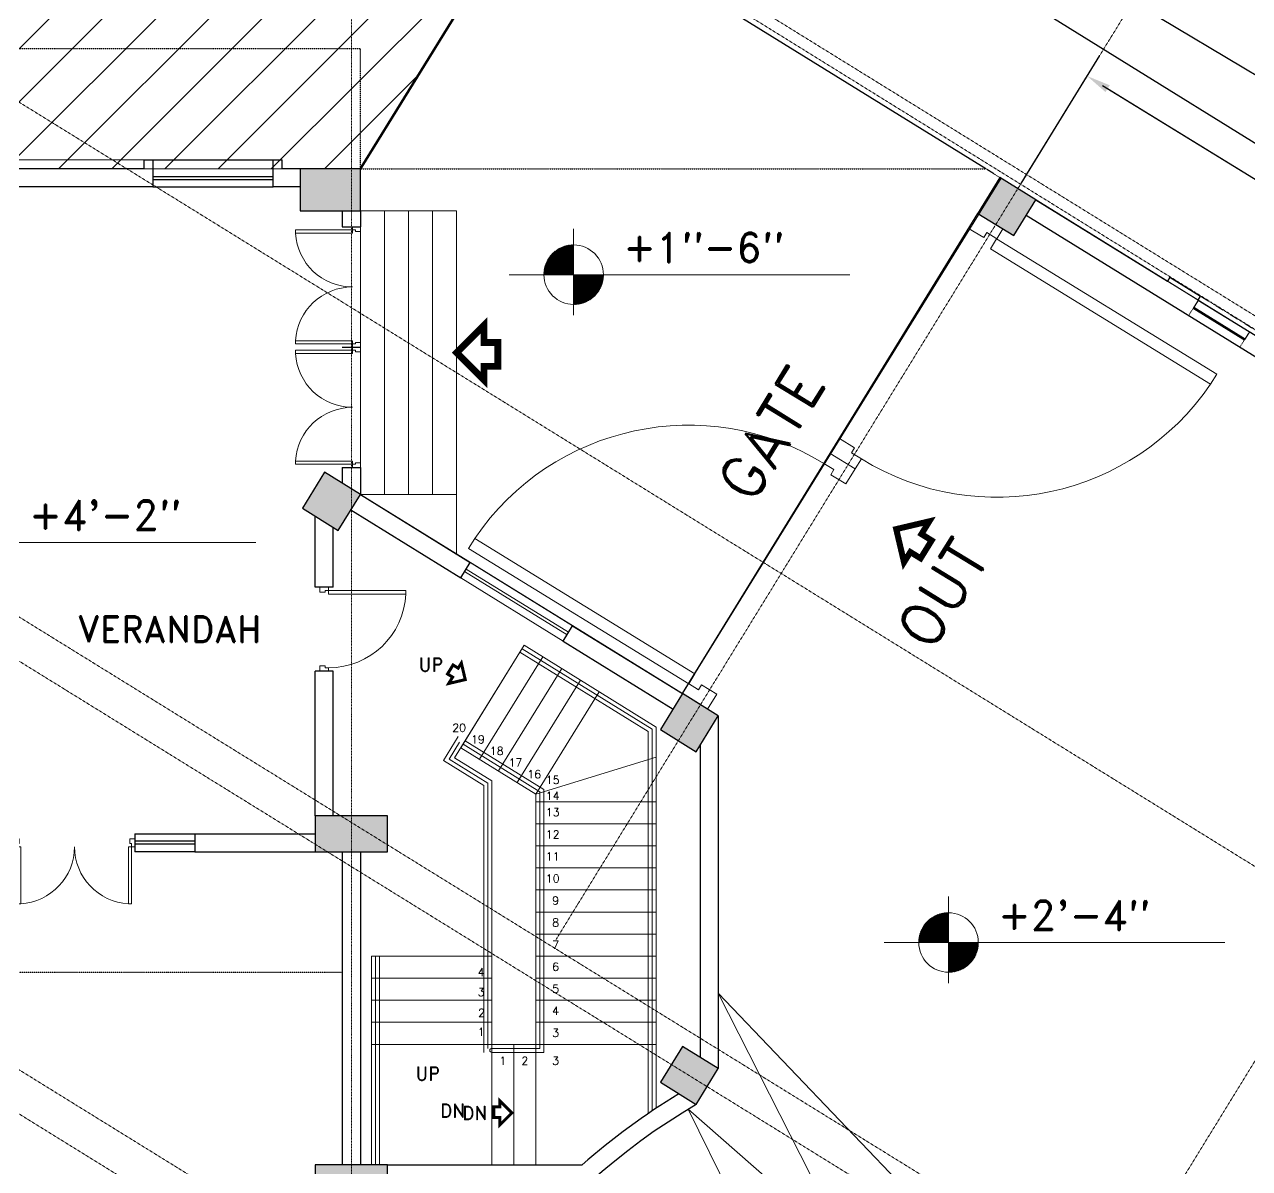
# Model space of a CAD drawing. Header units: inches. Extents: x -110725 to 51121, y 8404 to 44825.
# Drawn here: x -31697 to -31087, y 21815 to 22386 of the extents above; entities that cross this region are included whole.
import ezdxf
from ezdxf.enums import TextEntityAlignment as Align

# ---------------------------------------------------------------- set-up
doc = ezdxf.new("R2010")
doc.units = ezdxf.units.IN
doc.header["$LTSCALE"] = 0.1
doc.header["$MEASUREMENT"] = 0
for name, pattern in [('CENTER', [2, 1.25, -0.25, 0.25, -0.25]), ('DASHED', [0.75, 0.5, -0.25]), ('DASHED2', [0.375, 0.25, -0.125])]:
    doc.linetypes.add(name, pattern=pattern)
doc.layers.get('0').update_dxf_attribs({"color": 1, "lineweight": 0})
doc.layers.get('Defpoints').update_dxf_attribs({"lineweight": 0})
for name, color, linetype in [('building', 6, 'Continuous'), ('Column Hatch', 7, 'Continuous'), ('COLUMNS', 200, 'Continuous'), ('GF', 1, 'Continuous'), ('GFW', 5, 'Continuous'), ('HATCH SECTION', 252, 'Continuous'), ('PAIL', 10, 'Continuous'), ('road', 8, 'Continuous')]:
    doc.layers.add(name, color=color, linetype=linetype)
for name, color, linetype, lineweight in [('CAR', 4, 'Continuous', 0), ('dim', 252, 'Continuous', 0), ('DOOR', 32, 'Continuous', 0), ('GRID', 8, 'CENTER', 0), ('ramp', 3, 'Continuous', 20), ('stair', 5, 'Continuous', 0), ('terj block plan', 30, 'Continuous', 0), ('TEXT', 3, 'Continuous', 0), ('WALL', 7, 'Continuous', 0), ('WINDOW', 5, 'Continuous', 18)]:
    doc.layers.add(name, color=color, linetype=linetype, lineweight=lineweight)
doc.styles.add('EHSAN', font='arial.ttf', dxfattribs={"height": 54})
doc.styles.add('ROMAND', font='romand.shx')
doc.styles.get("Standard").update_dxf_attribs({"font": 'arial.ttf'})
doc.dimstyles.new('DIM', dxfattribs={"dimtxt": 15, "dimasz": 9, "dimexe": 0.25, "dimexo": 3, "dimgap": 0.125, "dimtad": 1, "dimdec": 3, "dimzin": 3, "dimdsep": 46, "dimlunit": 4, "dimtxsty": 'ROMAND', "dimcen": 0.125, "dimaunit": 1, "dimadec": 0, "dimazin": 0, "dimtfac": 0.75, "dimtdec": 3, "dimtix": 1, "dimtofl": 0, "dimtmove": 2, "dimatfit": 3, "dimfxl": 1, "dimtolj": 1, "dimtzin": 3, "dimarcsym": 1})
doc.dimstyles.new('DIM1', dxfattribs={"dimtxt": 54, "dimasz": 6, "dimexe": 6, "dimexo": 3, "dimgap": 1, "dimtad": 0, "dimzin": 0, "dimdsep": 46, "dimlunit": 4, "dimtxsty": 'EHSAN', "dimblk": 'ARCHTICK', "dimcen": 3, "dimdle": 6, "dimclrd": 4, "dimclre": 4, "dimclrt": 6, "dimadec": 0, "dimazin": 0, "dimtfac": 1, "dimtofl": 0, "dimtmove": 1, "dimatfit": 3, "dimldrblk": 'ARCHTICK', "dimfxl": 4, "dimtolj": 1, "dimtzin": 3, "dimlwd": -1, "dimlwe": -1, "dimarcsym": 0})
pattern_1 = [(45, (-24673.10116, -6968.29292), (-0.1104854346, 0.1104854346), [])]

# ---------------------------------------------------------------- blocks, each defined once
blk = doc.blocks.new('_ArchTick')
at = {"color": 0, "linetype": 'ByBlock', "const_width": 0.15}
blk.add_lwpolyline([(-0.5, -0.5), (0.5, 0.5)], dxfattribs=at)
blk = doc.blocks.new('*D34')
at = {"layer": 'Defpoints', "color": 0, "transparency": 16777216}
for p in [(-31746.87, 23059.65), (-31889.66, 22829.58), (-28289.23, 20595.18, 1175.74)]:
    blk.add_point(p, dxfattribs=at)
at = {"layer": 'dim', "color": 4, "transparency": 16777216}
for p, q in [((-31767.27, 23072.31), (-30060.86, 22013.32)), ((-31888.08, 22832.13), (-31743.71, 23064.75)), ((-28126.06, 20812.6), (-29832.47, 21871.59)), ((-28287.65, 20597.73), (-28143.29, 20830.35))]:
    blk.add_line(p, q, dxfattribs=at)
at = {"layer": 'dim', "color": 4, "transparency": 16777216, "xscale": 24, "yscale": 24, "zscale": 24}
for p, rotation in [((-31746.87, 23059.65), 148.1765203500402), ((-28146.45, 20825.25), 328.1765203500402)]:
    blk.add_blockref('_ArchTick', p, dxfattribs=dict(at, rotation=rotation))
at = {"layer": 'dim', "color": 6, "transparency": 16777216, "insert": (-29946.66, 21942.45), "char_height": 54, "attachment_point": 5, "rotation": 328.17652, "style": 'EHSAN'}
blk.add_mtext('\\A1;353\'-1{\\H1.000000x;\\S1/2;}"', dxfattribs=at)
blk = doc.blocks.new('*D82')
at = {"layer": 'Defpoints', "color": 0, "transparency": 16777216}
for p in [(-31202.1, 22303.92), (-30887.77, 22187.95), (-30922.28, 22131.84)]:
    blk.add_point(p, dxfattribs=at)
at = {"layer": 'dim', "color": 2, "lineweight": -2, "transparency": 16777216}
for p, q in [((-31198.95, 22309.03), (-31161.3, 22370.26)), ((-30919.13, 22136.95), (-30881.48, 22198.18))]:
    blk.add_line(p, q, dxfattribs=at)
at = {"layer": 'dim', "color": 4, "lineweight": -2, "transparency": 16777216}
blk.add_line((-31157.37, 22353.75), (-30897.99, 22194.24), dxfattribs=at)
at = {"layer": 'dim', "color": 4, "transparency": 16777216}
for points in [[(-31156.32, 22355.45), (-31158.41, 22352.05), (-31167.59, 22360.04)], [(-30896.94, 22195.94), (-30899.04, 22192.54), (-30887.77, 22187.95)]]:
    blk.add_solid(points, dxfattribs=at)
at = {"layer": 'dim', "color": 3, "transparency": 16777216, "insert": (-31022.11, 22283.05), "char_height": 12, "attachment_point": 5, "rotation": 328.40966}
blk.add_mtext('\\A1;27\'-4{\\H0.750000x;\\S1/2;}"', dxfattribs=at)
blk = doc.blocks.new('D5')
for p, q in [((-55.5, 28.85), (-55.5, 1.85)), ((-54, 28.85), (-55.5, 28.85)), ((-54, 1.85), (-54, 28.85)), ((-3, 1.85), (-3, 28.85)), ((-3, 28.85), (-1.5, 28.85)), ((-1.5, 28.85), (-1.5, 1.85)), ((-57, 1.88), (-55.5, 1.88)), ((-57, -1.88), (-57, 1.88)), ((-55.5, 1.88), (-55.5, 0.38)), ((-55.5, 1.85), (-54, 1.85)), ((-55.5, 0.38), (-54.75, 0.38)), ((-54.75, 0.38), (-54.75, -1.88)), ((-1.5, 1.85), (-3, 1.85)), ((-1.5, 0.38), (-2.25, 0.38)), ((-2.25, 0.38), (-2.25, -1.88)), ((-1.5, 1.88), (-1.5, 0.38)), ((0, 1.88), (-1.5, 1.88)), ((0, -1.88), (0, 1.88)), ((-54.75, -1.88), (-57, -1.88)), ((-2.25, -1.88), (0, -1.88))]:
    blk.add_line(p, q)
for centre, start, end in [((-55.5, 1.88), 0, 86.81526), ((-1.5, 1.88), 93.18474, 180)]:
    blk.add_arc(centre, 27, start, end)
blk = doc.blocks.new('D2')
for p, q in [((-3, 34.85), (-1.5, 34.85)), ((-3, 1.85), (-3, 34.85)), ((-1.5, 34.85), (-1.5, 1.85)), ((-34.5, 1.88), (-36, 1.88)), ((-36, 1.88), (-36, -1.88)), ((-34.5, 0.38), (-34.5, 1.88)), ((-1.5, 1.85), (-3, 1.85)), ((0, 1.88), (-1.5, 1.88)), ((-1.5, 1.88), (-1.5, 0.38)), ((0, -1.88), (0, 1.88)), ((-33.75, 0.38), (-34.5, 0.38)), ((-33.75, -1.88), (-33.75, 0.38)), ((-2.25, 0.38), (-2.25, -1.88)), ((-1.5, 0.38), (-2.25, 0.38)), ((-36, -1.88), (-33.75, -1.88)), ((-2.25, -1.88), (0, -1.88))]:
    blk.add_line(p, q)
blk.add_arc((-1.5, 1.88), 33, 92.6053, 180)
blk = doc.blocks.new('Ar')
at = {"const_width": 1.5}
blk.add_lwpolyline([(-4.5, 0), (-4.5, 3), (-1.5, 3), (-1.5, 6), (4.5, 0), (-1.5, -6), (-1.5, -2.25), (-4.5, -2.25)], close=True, dxfattribs=at)
blk = doc.blocks.new('*D3046')
at = {"layer": 'Defpoints', "color": 0, "transparency": 16777216}
for p in [(-31202.1, 22303.92), (-30887.77, 22187.95), (-30922.28, 22131.84)]:
    blk.add_point(p, dxfattribs=at)
at = {"layer": 'dim', "color": 0, "lineweight": -2, "transparency": 16777216}
for p, q in [((-31200.53, 22306.48), (-31167.46, 22360.25)), ((-31159.92, 22355.32), (-30895.43, 22192.67)), ((-30920.7, 22134.4), (-30887.64, 22188.17))]:
    blk.add_line(p, q, dxfattribs=at)
at = {"layer": 'dim', "color": 0, "transparency": 16777216}
for points in [[(-31159.14, 22356.6), (-31160.71, 22354.04), (-31167.59, 22360.04)], [(-30894.65, 22193.95), (-30896.22, 22191.39), (-30887.77, 22187.95)]]:
    blk.add_solid(points, dxfattribs=at)
at = {"layer": 'dim', "color": 0, "transparency": 16777216, "insert": (-31020.74, 22285.28), "char_height": 15, "attachment_point": 5, "rotation": 328.40966, "style": 'ROMAND'}
blk.add_mtext('\\A1;27\'-4{\\H0.75x;\\S1/2;}"', dxfattribs=at)

msp = doc.modelspace()

# ---------------------------------------------------------------- hatches: boundary and pattern name
at = {"layer": 'Column Hatch'}
for points in [[(-31529.87464, 22313.7792), (-31559.87464, 22313.7792), (-31559.87464, 22292.7792), (-31529.87464, 22292.7792)], [(-31529.87464, 22313.7792), (-31559.87464, 22313.7792), (-31559.87464, 22292.7792), (-31529.87464, 22292.7792)], [(-31193.16653, 22298.39962), (-31211.02687, 22309.44548), (-31222.02759, 22291.55731), (-31204.16725, 22280.51144)], [(-31193.16653, 22298.39962), (-31211.02687, 22309.44548), (-31222.02759, 22291.55731), (-31204.16725, 22280.51144)], [(-31547.73498, 22162.47983), (-31558.7357, 22144.59165), (-31540.87537, 22133.54578), (-31529.87464, 22151.43396)], [(-31547.73498, 22162.47983), (-31558.7357, 22144.59165), (-31540.87537, 22133.54578), (-31529.87464, 22151.43396)], [(-31351.44906, 22041.08522), (-31369.30939, 22052.13109), (-31380.31012, 22034.24291), (-31362.44978, 22023.19704)], [(-31351.44906, 22041.08522), (-31369.30939, 22052.13109), (-31380.31012, 22034.24291), (-31362.44978, 22023.19704)], [(-31516.37464, 21991.2792), (-31552.37464, 21991.2792), (-31552.37464, 21973.2792), (-31516.37464, 21973.2792)], [(-31516.37464, 21991.2792), (-31552.37464, 21991.2792), (-31552.37464, 21973.2792), (-31516.37464, 21973.2792)], [(-31351.44906, 21865.23008), (-31369.30939, 21876.27595), (-31380.31012, 21858.38777), (-31362.44978, 21847.3419)], [(-31351.44906, 21865.23008), (-31369.30939, 21876.27595), (-31380.31012, 21858.38777), (-31362.44978, 21847.3419)], [(-31516.37464, 21817.2792), (-31552.37464, 21817.2792), (-31552.37464, 21799.2792), (-31516.37464, 21799.2792)], [(-31516.37464, 21817.2792), (-31552.37464, 21817.2792), (-31552.37464, 21799.2792), (-31516.37464, 21799.2792)]]:
    msp.add_hatch(color=256, dxfattribs=at).paths.add_polyline_path(points)
at = {"layer": 'HATCH SECTION'}
h = msp.add_hatch(dxfattribs=at)
h.set_pattern_fill('ANSI31', color=256, scale=150, style=0)
h.set_pattern_definition([(45, (-38924.836, -2192.962), (-13.258252, 13.258252), [])])
h.paths.add_polyline_path([(-31443.59847, 22453.28127), (-31972.16639, 22780.13719), (-32258.87908, 22313.77199), (-31529.87464, 22313.7792)])
at = {"layer": 'TEXT'}
h = msp.add_hatch(dxfattribs=at)
h.set_pattern_fill('ANSI31', color=256, scale=1.25, style=0)
h.set_pattern_definition(pattern_1)
h.paths.add_polyline_path([(-31408.71191, 22261.00479), (-31423.54568, 22261.00479), (-31423.54568, 22246.17102, 0.414213562)])
h.paths.add_polyline_path([(-31423.54568, 22275.83857, 0.414213562), (-31438.37946, 22261.00479), (-31423.54568, 22261.00479)])
h = msp.add_hatch(dxfattribs=at)
h.set_pattern_fill('ANSI31', color=256, scale=1.25, style=0)
h.set_pattern_definition(pattern_1)
h.paths.add_polyline_path([(-31408.71191, 22261.00479), (-31423.54568, 22261.00479), (-31423.54568, 22246.17102, 0.414213562)])
h.paths.add_polyline_path([(-31423.54568, 22275.83857, 0.414213562), (-31438.37946, 22261.00479), (-31423.54568, 22261.00479)])
h = msp.add_hatch(dxfattribs=at)
h.set_pattern_fill('ANSI31', color=256, scale=1.25, style=0)
h.set_pattern_definition([(45, (-24486.22042, -7301.22371), (-0.1104854346, 0.1104854346), [])])
h.paths.add_polyline_path([(-31221.83116, 21928.074), (-31236.66494, 21928.074), (-31236.66494, 21913.24022, 0.414213562)])
h.paths.add_polyline_path([(-31236.66494, 21942.90777, 0.414213562), (-31251.49872, 21928.074), (-31236.66494, 21928.074)])
h = msp.add_hatch(dxfattribs=at)
h.set_pattern_fill('ANSI31', color=256, scale=1.25, style=0)
h.set_pattern_definition([(45, (-24486.22042, -7301.22371), (-0.1104854346, 0.1104854346), [])])
h.paths.add_polyline_path([(-31221.83116, 21928.074), (-31236.66494, 21928.074), (-31236.66494, 21913.24022, 0.414213562)])
h.paths.add_polyline_path([(-31236.66494, 21942.90777, 0.414213562), (-31251.49872, 21928.074), (-31236.66494, 21928.074)])

# ---------------------------------------------------------------- linework, layer by layer
at = {"layer": 'building', "linetype": 'Continuous', "elevation": 1.07221}
msp.add_lwpolyline([(-34435.52017, 24283.46768), (-31891.15632, 22826.982), (-28289.2318, 20595.17907), (-28349.83395, 20283.36427), (-34572.37367, 20285.00184)], dxfattribs=at)
at = {"layer": 'CAR', "linetype": 'Continuous'}
msp.add_circle((-33960.35096, 21924.4645, 27.16259), 11425.94255, dxfattribs=at)
at = {"layer": 'COLUMNS', "elevation": 1.07221}
for points in [[(-31559.87464, 22292.7792), (-31529.87464, 22292.7792), (-31529.87464, 22313.7792), (-31559.87464, 22313.7792)], [(-31559.87464, 22292.7792), (-31529.87464, 22292.7792), (-31529.87464, 22313.7792), (-31559.87464, 22313.7792)], [(-31222.02759, 22291.55731), (-31204.16725, 22280.51144), (-31193.16653, 22298.39962), (-31211.02687, 22309.44548)], [(-31222.02759, 22291.55731), (-31204.16725, 22280.51144), (-31193.16653, 22298.39962), (-31211.02687, 22309.44548)], [(-31558.7357, 22144.59165), (-31540.87537, 22133.54578), (-31529.87464, 22151.43396), (-31547.73498, 22162.47983)], [(-31558.7357, 22144.59165), (-31540.87537, 22133.54578), (-31529.87464, 22151.43396), (-31547.73498, 22162.47983)], [(-31380.31012, 22034.24291), (-31362.44978, 22023.19704), (-31351.44906, 22041.08522), (-31369.30939, 22052.13109)], [(-31380.31012, 22034.24291), (-31362.44978, 22023.19704), (-31351.44906, 22041.08522), (-31369.30939, 22052.13109)], [(-31552.37464, 21973.2792), (-31516.37464, 21973.2792), (-31516.37464, 21991.2792), (-31552.37464, 21991.2792)], [(-31552.37464, 21973.2792), (-31516.37464, 21973.2792), (-31516.37464, 21991.2792), (-31552.37464, 21991.2792)], [(-31380.31012, 21858.38777), (-31362.44978, 21847.3419), (-31351.44906, 21865.23008), (-31369.30939, 21876.27595)], [(-31380.31012, 21858.38777), (-31362.44978, 21847.3419), (-31351.44906, 21865.23008), (-31369.30939, 21876.27595)], [(-31552.37464, 21799.2792), (-31516.37464, 21799.2792), (-31516.37464, 21817.2792), (-31552.37464, 21817.2792)], [(-31552.37464, 21799.2792), (-31516.37464, 21799.2792), (-31516.37464, 21817.2792), (-31552.37464, 21817.2792)]]:
    msp.add_lwpolyline(points, close=True, dxfattribs=at)
at = {"layer": 'Defpoints', "linetype": 'CENTER', "elevation": -26.09038}
msp.add_lwpolyline([(-31892.43849, 22813.94346), (-31899.78449, 22739.24077), (-28389.78604, 20564.39652), (-28304.48798, 20516.68182), (-28313.13908, 20472.16948), (-28412.37803, 20472.99967), (-32299.26148, 20476.59866)], dxfattribs=at)
at = {"layer": 'Defpoints', "linetype": 'Continuous', "elevation": 1.07221}
msp.add_lwpolyline([(-32258.87464, 20563.53135), (-32258.87464, 20938.2792), (-32339.86799, 20938.2792, -0.954153128), (-32347.67068, 21112.2792), (-32339.88129, 21112.99571), (-32339.88129, 21368.7792), (-32393.87464, 21368.7792), (-32393.87464, 21725.7792), (-32339.87464, 21725.7792), (-32339.87464, 21982.2792, -0.999961782), (-32339.86799, 22156.2792), (-32258.87464, 22156.2792), (-32258.87464, 22313.7792), (-31529.87464, 22313.7792), (-31529.87464, 22151.43396), (-31369.30939, 22052.13108), (-31210.40795, 22309.06271), (-28605.98551, 20698.07393, -0.732823855), (-28648.48486, 20563.53135), (-32258.87464, 20563.53135)], format="xyb", close=True, dxfattribs=at)
at = {"layer": 'GF'}
for p, q in [((-31637.87464, 22318.2792, 1.07221), (-31633.37464, 22318.2792, 1.07221)), ((-31637.87464, 22318.2792, 1.07221), (-31637.87464, 22313.7792, 1.07221)), ((-31633.37464, 22318.2792, 1.07221), (-31633.37464, 22304.7792, 1.07221)), ((-31573.37464, 22318.2792, 1.07221), (-31568.87464, 22318.2792, 1.07221)), ((-31573.37464, 22304.7792, 1.07221), (-31573.37464, 22318.2792, 1.07221)), ((-31568.87464, 22313.7792, 1.07221), (-31568.87464, 22318.2792, 1.07221)), ((-31637.87464, 22313.7792, 1.07221), (-31714.37464, 22313.7792, 1.07221)), ((-31559.87464, 22313.7792, 1.07221), (-31568.87464, 22313.7792, 1.07221)), ((-31633.37464, 22304.7792, 1.07221), (-31718.87464, 22304.7792, 1.07221)), ((-31559.87464, 22304.7792, 1.07221), (-31573.37464, 22304.7792, 1.07221)), ((-31193.16653, 22298.39962, 1.07221), (-31127.475, 22257.77216, 1.07221)), ((-31538.87464, 22292.7792, 1.07221), (-31538.87464, 22284.88964, 1.07221)), ((-31529.87464, 22292.7792, 1.07221), (-31529.87464, 22284.88964, 1.07221)), ((-31197.90046, 22290.74521, 1.07221), (-30936.37411, 22129.00213, 1.07221)), ((-31538.87464, 22284.88964, 1.07221), (-31529.87464, 22284.88964, 1.07221)), ((-31126.29151, 22259.68576, 1.07221), (-31127.475, 22257.77216, 1.07221)), ((-31126.29151, 22259.68576, 1.07221), (-31110.9827, 22250.2179, 1.07221)), ((-31112.16618, 22248.3043, 1.07221), (-31110.9827, 22250.2179, 1.07221)), ((-31112.16618, 22248.3043, 1.07221), (-31012.65892, 22186.76323, 1.07221)), ((-31538.87464, 22224.88964, 1.07221), (-31529.87464, 22224.88964, 1.07221)), ((-31538.87464, 22164.88964, 1.07221), (-31538.87464, 22157.00008, 1.07221)), ((-31538.87464, 22164.88964, 1.07221), (-31529.87464, 22164.88964, 1.07221)), ((-31529.87464, 22164.88964, 1.07221), (-31529.87464, 22151.43396, 1.07221)), ((-31529.87464, 22151.43396, 1.07221), (-31475.10678, 22117.56234, 1.07221)), ((-31534.58924, 22143.7676, 1.07221), (-31479.82138, 22109.89597, 1.07221)), ((-31552.37464, 22105.3027, 1.07221), (-31552.37464, 22140.6576, 1.07221)), ((-31543.37464, 22105.3027, 1.07221), (-31543.37464, 22135.09148, 1.07221)), ((-31479.82138, 22109.89597, 1.07221), (-31475.10678, 22117.56234, 1.07221)), ((-31428.79185, 22078.33635, 1.07221), (-31424.07725, 22086.00271, 1.07221)), ((-31424.07725, 22086.00271, 1.07221), (-31369.30939, 22052.13109, 1.07221)), ((-31428.79185, 22078.33635, 1.07221), (-31374.02399, 22044.46472, 1.07221)), ((-31552.37464, 21991.2792, 1.07221), (-31552.37464, 22063.3027, 1.07221)), ((-31543.37464, 21991.2792, 1.07221), (-31543.37464, 22063.3027, 1.07221)), ((-31351.44906, 22041.08522, 1.07221), (-31351.44906, 21865.23008, 1.07221)), ((-31360.44906, 22026.4504, 1.07221), (-31360.44906, 21870.7962, 1.07221)), ((-31612.37464, 21982.2792, 1.07221), (-31552.37464, 21982.2792, 1.07221)), ((-31612.37464, 21982.2792, 1.07221), (-31612.37464, 21973.2792, 1.07221)), ((-31612.37464, 21973.2792, 1.07221), (-31552.37464, 21973.2792, 1.07221)), ((-31538.87464, 21973.2792, 1.07221), (-31538.87464, 21817.2792, 1.07221)), ((-31538.87464, 21973.2792, 1.07221), (-31538.87464, 21817.2792, 1.07221)), ((-31529.87464, 21973.2792, 1.07221), (-31529.87464, 21817.2792, 1.07221)), ((-31529.87464, 21973.2792, 1.07221), (-31529.87464, 21817.2792, 1.07221)), ((-31516.37464, 21817.2792, 1.07221), (-31419.22794, 21817.2792, 1.07221))]:
    msp.add_line(p, q, dxfattribs=at)
at = {"layer": 'GF', "linetype": 'Continuous'}
for p, q in [((-31543.37464, 22105.3027, 1.07221), (-31552.37464, 22105.3027, 1.07221)), ((-31543.37464, 22063.3027, 1.07221), (-31552.37464, 22063.3027, 1.07221))]:
    msp.add_line(p, q, dxfattribs=at)
at = {"layer": 'GF'}
for radius, start, end in [(343.91371, 121.32510047, 131.29486611), (334.91371, 120.53986716, 165.40550015)]:
    msp.add_arc((-31192.26748, 21558.88883, 1.07221), radius, start, end, dxfattribs=at)
at = {"layer": 'GFW'}
for p, q in [((-31218.03416, 22313.7792), (-31618.16465, 22561.24313)), ((-31218.03416, 22313.7792, 1.07221), (-31618.16465, 22561.24313, 1.07221)), ((-31633.37464, 22318.2792), (-31573.37464, 22318.2792)), ((-31633.37464, 22318.2792, 1.07221), (-31573.37464, 22318.2792, 1.07221)), ((-31633.37464, 22310.0292), (-31573.37464, 22310.0292)), ((-31633.37464, 22310.0292, 1.07221), (-31573.37464, 22310.0292, 1.07221)), ((-31633.37464, 22308.5292), (-31573.37464, 22308.5292)), ((-31633.37464, 22308.5292, 1.07221), (-31573.37464, 22308.5292, 1.07221)), ((-31633.37464, 22304.7792), (-31573.37464, 22304.7792)), ((-31633.37464, 22304.7792, 1.07221), (-31573.37464, 22304.7792, 1.07221)), ((-31369.30939, 22052.13109), (-31222.02759, 22291.55731)), ((-31369.30939, 22052.13109, 1.07221), (-31222.02759, 22291.55731, 1.07221)), ((-31642.37464, 21982.2792), (-31612.37464, 21982.2792)), ((-31642.37464, 21982.2792), (-31642.37464, 21973.2792)), ((-31642.37464, 21982.2792, 1.07221), (-31612.37464, 21982.2792, 1.07221)), ((-31642.37464, 21982.2792, 1.07221), (-31642.37464, 21973.2792, 1.07221)), ((-31612.37464, 21978.5292), (-31642.37464, 21978.5292)), ((-31612.37464, 21978.5292, 1.07221), (-31642.37464, 21978.5292, 1.07221)), ((-31612.37464, 21977.0292), (-31642.37464, 21977.0292)), ((-31612.37464, 21977.0292, 1.07221), (-31642.37464, 21977.0292, 1.07221)), ((-31612.37464, 21973.2792), (-31642.37464, 21973.2792)), ((-31612.37464, 21973.2792, 1.07221), (-31642.37464, 21973.2792, 1.07221))]:
    msp.add_line(p, q, dxfattribs=at)
at = {"layer": 'GFW', "color": 2, "linetype": 'DASHED'}
for p, q in [((-32258.87464, 22373.7792), (-31529.87464, 22373.7792)), ((-32138.87464, 22373.7792, 1.07221), (-31529.87464, 22373.7792, 1.07221)), ((-31529.87464, 22313.7792), (-31529.87464, 22373.7792)), ((-31529.87464, 22313.7792, 1.07221), (-31529.87464, 22373.7792, 1.07221)), ((-31529.87464, 22313.7792), (-31218.03416, 22313.7792)), ((-31529.87464, 22313.7792, 1.07221), (-31218.03416, 22313.7792, 1.07221)), ((-31211.02687, 22309.44548), (-31218.03416, 22313.7792)), ((-31211.02687, 22309.44548, 1.07221), (-31218.03416, 22313.7792, 1.07221)), ((-32249.87464, 21913.2792), (-31538.87464, 21913.2792)), ((-32249.87464, 21913.2792, 1.07221), (-31538.87464, 21913.2792, 1.07221))]:
    msp.add_line(p, q, dxfattribs=at)
at = {"layer": 'GFW', "linetype": 'DASHED'}
for p, q in [((-31112.16618, 22248.3043), (-31116.90011, 22240.64989)), ((-31112.16618, 22248.3043, 1.07221), (-31116.90011, 22240.64989, 1.07221)), ((-31086.6515, 22232.52454), (-31091.38543, 22224.87013)), ((-31086.6515, 22232.52454, 1.07221), (-31091.38543, 22224.87013, 1.07221))]:
    msp.add_line(p, q, dxfattribs=at)
at = {"layer": 'GFW', "linetype": 'DASHED', "const_width": 1.25, "elevation": 1.07221}
msp.add_lwpolyline([(-31089.01847, 22228.69733), (-31114.53315, 22244.4771)], dxfattribs=at)
msp.add_lwpolyline([(-31089.01847, 22228.69733), (-31114.53315, 22244.4771)], dxfattribs=at)
at = {"layer": 'GRID'}
for p, q in [((-32109.88618, 22875.02595), (-28539.15543, 20666.6787)), ((-32224.7901, 22671.56657), (-28654.88659, 20463.73094)), ((-32224.7901, 22671.56657, 1.07221), (-28654.88659, 20463.73094, 1.07221)), ((-32347.5035, 22490.8161), (-28778.6211, 20283.61198)), ((-31534.37464, 22482.67175), (-31534.37464, 20401.46031)), ((-31534.37464, 22482.67175, 1.07221), (-31534.37464, 20401.46031, 1.07221)), ((-32357.36725, 22474.89692, 1.07221), (-28788.48485, 20267.6928, 1.07221)), ((-31114.09092, 22447.02797), (-31432.32612, 21929.54854)), ((-31114.09092, 22447.02797, 1.07221), (-31432.32612, 21929.54854, 1.07221)), ((-32448.49398, 22327.52213), (-28880.434, 20120.82663)), ((-32458.35773, 22311.60294, 1.07221), (-28890.29775, 20104.90745, 1.07221)), ((-30834.70423, 22274.23903), (-31253.51747, 21593.21054)), ((-30834.70423, 22274.23903, 1.07221), (-31253.51747, 21593.21054, 1.07221)), ((-31552.37464, 21982.2792), (-31612.37464, 21982.2792)), ((-31552.37464, 21982.2792, 1.07221), (-31612.37464, 21982.2792, 1.07221))]:
    msp.add_line(p, q, dxfattribs=at)
at = {"layer": 'PAIL', "const_width": 1.25, "elevation": 1.07221}
msp.add_lwpolyline([(-32258.87464, 22313.7792), (-31972.15615, 22780.15385), (-31443.59847, 22453.28127), (-31529.87464, 22313.7792)], dxfattribs=at)
msp.add_lwpolyline([(-32258.87464, 22313.7792), (-31972.15615, 22780.15385), (-31443.59847, 22453.28127), (-31529.87464, 22313.7792)], dxfattribs=at)
at = {"layer": 'ramp'}
for p, q in [((-31426.82743, 22081.53067), (-31477.93635, 22112.9612)), ((-31426.82743, 22081.53067, 1.07221), (-31477.93635, 22112.9612, 1.07221)), ((-31426.04167, 22082.80839), (-31477.15059, 22114.23893)), ((-31426.04167, 22082.80839, 1.07221), (-31477.15059, 22114.23893, 1.07221)), ((-31475.10678, 22117.56234), (-31424.07725, 22086.00271)), ((-31475.10678, 22117.56234, 1.07221), (-31424.07725, 22086.00271, 1.07221)), ((-31428.79185, 22078.33635), (-31479.82138, 22109.89597)), ((-31428.79185, 22078.33635, 1.07221), (-31479.82138, 22109.89597, 1.07221)), ((-31184.38295, 21728.02104), (-31351.44906, 21902.75849)), ((-31351.44906, 21902.75849), (-31286.4328, 21774.97002)), ((-31184.38295, 21728.02104, 1.07221), (-31351.44906, 21902.75849, 1.07221)), ((-31351.44906, 21902.75849, 1.07221), (-31286.4328, 21774.97002, 1.07221)), ((-31206.37163, 21705.02269), (-31366.49397, 21844.91736)), ((-31366.49397, 21844.91736), (-31318.00749, 21746.84048)), ((-31206.37163, 21705.02269, 1.07221), (-31366.49397, 21844.91736, 1.07221)), ((-31366.49397, 21844.91736, 1.07221), (-31318.00749, 21746.84048, 1.07221))]:
    msp.add_line(p, q, dxfattribs=at)
at = {"layer": 'road', "linetype": 'Continuous', "elevation": 3.21662}
msp.add_lwpolyline([(-38170.82777, 26513.70008), (-38088.52878, 26528.62687), (-37933.48875, 26477.02846), (-37731.43217, 26336.76517), (-28581.70415, 20864.22481), (-27969.98026, 20463.11896)], dxfattribs=at)
at = {"layer": 'stair'}
for p, q in [((-31529.87464, 22292.7792), (-31481.87464, 22292.7792)), ((-31529.87464, 22292.7792, 1.07221), (-31481.87464, 22292.7792, 1.07221)), ((-31517.87464, 22292.7792), (-31517.87464, 22151.43396)), ((-31517.87464, 22292.7792, 1.07221), (-31517.87464, 22151.43396, 1.07221)), ((-31505.87464, 22292.7792), (-31505.87464, 22151.43396)), ((-31505.87464, 22292.7792, 1.07221), (-31505.87464, 22151.43396, 1.07221)), ((-31493.87464, 22292.7792), (-31493.87464, 22151.43396)), ((-31493.87464, 22292.7792, 1.07221), (-31493.87464, 22151.43396, 1.07221)), ((-31481.87464, 22292.7792), (-31481.87464, 22121.74797)), ((-31481.87464, 22292.7792, 1.07221), (-31481.87464, 22121.74797, 1.07221)), ((-31529.87464, 22284.88964), (-31529.87464, 22164.88964)), ((-31529.87464, 22284.88964, 1.07221), (-31529.87464, 22164.88964, 1.07221)), ((-31529.87464, 22151.43396), (-31481.87464, 22151.43396)), ((-31529.87464, 22151.43396, 1.07221), (-31481.87464, 22151.43396, 1.07221)), ((-31482.91987, 22020.10037), (-31448.20439, 22076.23267)), ((-31482.91987, 22020.10037, 1.07221), (-31448.20439, 22076.23267, 1.07221)), ((-31479.76392, 22025.2033), (-31448.20439, 22076.23267)), ((-31479.76392, 22025.2033, 1.07221), (-31448.20439, 22076.23267, 1.07221)), ((-31448.20439, 22076.23267), (-31382.34238, 22035.49978)), ((-31448.20439, 22076.23267, 1.07221), (-31382.34238, 22035.49978, 1.07221)), ((-31470.40853, 22019.41739), (-31438.84901, 22070.44676)), ((-31470.40853, 22019.41739, 1.07221), (-31438.84901, 22070.44676, 1.07221)), ((-31450.30836, 22072.83071), (-31386.34238, 22033.27044)), ((-31450.30836, 22072.83071, 1.07221), (-31386.34238, 22033.27044, 1.07221)), ((-31449.25638, 22074.53169), (-31384.34238, 22034.38511)), ((-31449.25638, 22074.53169, 1.07221), (-31384.34238, 22034.38511, 1.07221)), ((-31461.05315, 22013.63148), (-31429.49362, 22064.66084)), ((-31461.05315, 22013.63148, 1.07221), (-31429.49362, 22064.66084, 1.07221)), ((-31451.69776, 22007.84556), (-31420.13824, 22058.87493)), ((-31451.69776, 22007.84556, 1.07221), (-31420.13824, 22058.87493, 1.07221)), ((-31442.34238, 22002.05965), (-31410.78286, 22053.08902)), ((-31442.34238, 22002.05965, 1.07221), (-31410.78286, 22053.08902, 1.07221)), ((-31384.34238, 22034.38511), (-31384.34238, 21844.16741)), ((-31384.34238, 22034.38511, 1.07221), (-31384.34238, 21844.16741, 1.07221)), ((-31382.34238, 22035.49978), (-31382.34238, 21845.50385)), ((-31382.34238, 22035.49978, 1.07221), (-31382.34238, 21845.50385, 1.07221)), ((-31488.4258, 22018.80238), (-31481.06191, 22030.70923)), ((-31488.4258, 22018.80238, 1.07221), (-31481.06191, 22030.70923, 1.07221)), ((-31485.67283, 22019.45137), (-31480.41291, 22027.95627)), ((-31485.67283, 22019.45137, 1.07221), (-31480.41291, 22027.95627, 1.07221)), ((-31438.34238, 22004.28899), (-31477.65995, 22028.60526)), ((-31438.34238, 22004.28899, 1.07221), (-31477.65995, 22028.60526, 1.07221)), ((-31386.34238, 22033.27044), (-31386.34238, 21842.8106)), ((-31386.34238, 22033.27044, 1.07221), (-31386.34238, 21842.8106, 1.07221)), ((-31442.34238, 22002.05965), (-31479.76392, 22025.2033)), ((-31442.34238, 22002.05965, 1.07221), (-31479.76392, 22025.2033, 1.07221)), ((-31440.34238, 22003.17432), (-31478.71193, 22026.90428)), ((-31440.34238, 22003.17432, 1.07221), (-31478.71193, 22026.90428, 1.07221)), ((-31468.34238, 22006.38163), (-31488.4258, 22018.80238)), ((-31468.34238, 22006.38163, 1.07221), (-31488.4258, 22018.80238, 1.07221)), ((-31466.34238, 22007.4963), (-31485.67283, 22019.45137)), ((-31466.34238, 22007.4963, 1.07221), (-31485.67283, 22019.45137, 1.07221)), ((-31464.34238, 22008.61097), (-31482.91987, 22020.10037)), ((-31464.34238, 22008.61097, 1.07221), (-31482.91987, 22020.10037, 1.07221)), ((-31442.34238, 22002.05965), (-31382.34238, 22020.49978)), ((-31442.34238, 22002.05965, 1.07221), (-31382.34238, 22020.49978, 1.07221)), ((-31468.34238, 22006.38163), (-31468.34238, 21873.2792)), ((-31468.34238, 22006.38163, 1.07221), (-31468.34238, 21873.2792, 1.07221)), ((-31466.34238, 22007.4963), (-31466.34238, 21875.2792)), ((-31466.34238, 22007.4963, 1.07221), (-31466.34238, 21875.2792, 1.07221)), ((-31464.34238, 22008.61097), (-31464.34238, 21817.2792)), ((-31464.34238, 22008.61097, 1.07221), (-31464.34238, 21817.2792, 1.07221)), ((-31440.34238, 22003.17432), (-31440.34238, 21875.2792)), ((-31440.34238, 22003.17432, 1.07221), (-31440.34238, 21875.2792, 1.07221)), ((-31438.34238, 22004.28899), (-31438.34238, 21873.2792)), ((-31438.34238, 22004.28899, 1.07221), (-31438.34238, 21873.2792, 1.07221)), ((-31442.34238, 22002.05965), (-31442.34238, 21817.2792)), ((-31442.34238, 22002.05965, 1.07221), (-31442.34238, 21817.2792, 1.07221)), ((-31442.34238, 21998.2792), (-31382.34238, 21998.2792)), ((-31442.34238, 21998.2792, 1.07221), (-31382.34238, 21998.2792, 1.07221)), ((-31442.34238, 21987.2792), (-31382.34238, 21987.2792)), ((-31442.34238, 21987.2792, 1.07221), (-31382.34238, 21987.2792, 1.07221)), ((-31442.34238, 21976.2792), (-31382.34238, 21976.2792)), ((-31442.34238, 21976.2792, 1.07221), (-31382.34238, 21976.2792, 1.07221)), ((-31442.34238, 21965.2792), (-31382.34238, 21965.2792)), ((-31442.34238, 21965.2792, 1.07221), (-31382.34238, 21965.2792, 1.07221)), ((-31442.34238, 21954.2792), (-31382.34238, 21954.2792)), ((-31442.34238, 21954.2792, 1.07221), (-31382.34238, 21954.2792, 1.07221)), ((-31442.34238, 21943.2792), (-31382.34238, 21943.2792)), ((-31442.34238, 21943.2792, 1.07221), (-31382.34238, 21943.2792, 1.07221)), ((-31442.34238, 21932.2792), (-31382.34238, 21932.2792)), ((-31442.34238, 21932.2792, 1.07221), (-31382.34238, 21932.2792, 1.07221)), ((-31524.34238, 21921.2792), (-31524.34238, 21817.2792)), ((-31524.34238, 21921.2792), (-31464.34238, 21921.2792)), ((-31524.34238, 21921.2792, 1.07221), (-31524.34238, 21817.2792, 1.07221)), ((-31524.34238, 21921.2792, 1.07221), (-31464.34238, 21921.2792, 1.07221)), ((-31522.34238, 21921.2792), (-31522.34238, 21817.2792)), ((-31522.34238, 21921.2792, 1.07221), (-31522.34238, 21817.2792, 1.07221)), ((-31520.34238, 21921.2792), (-31520.34238, 21817.2792)), ((-31520.34238, 21921.2792, 1.07221), (-31520.34238, 21817.2792, 1.07221)), ((-31442.34238, 21921.2792), (-31382.34238, 21921.2792)), ((-31442.34238, 21921.2792, 1.07221), (-31382.34238, 21921.2792, 1.07221)), ((-31524.34238, 21910.2792), (-31464.34238, 21910.2792)), ((-31524.34238, 21910.2792, 1.07221), (-31464.34238, 21910.2792, 1.07221)), ((-31464.34238, 21910.2792), (-31464.34238, 21817.2792)), ((-31464.34238, 21910.2792, 1.07221), (-31464.34238, 21817.2792, 1.07221)), ((-31442.34238, 21910.2792), (-31382.34238, 21910.2792)), ((-31442.34238, 21910.2792, 1.07221), (-31382.34238, 21910.2792, 1.07221)), ((-31524.34238, 21899.2792), (-31464.34238, 21899.2792)), ((-31524.34238, 21899.2792, 1.07221), (-31464.34238, 21899.2792, 1.07221)), ((-31442.34238, 21899.2792), (-31382.34238, 21899.2792)), ((-31442.34238, 21899.2792, 1.07221), (-31382.34238, 21899.2792, 1.07221)), ((-31524.34238, 21888.2792), (-31464.34238, 21888.2792)), ((-31524.34238, 21888.2792, 1.07221), (-31464.34238, 21888.2792, 1.07221)), ((-31442.34238, 21888.2792), (-31382.34238, 21888.2792)), ((-31442.34238, 21888.2792, 1.07221), (-31382.34238, 21888.2792, 1.07221)), ((-31524.34238, 21877.2792), (-31382.34238, 21877.2792)), ((-31524.34238, 21877.2792, 1.07221), (-31382.34238, 21877.2792, 1.07221)), ((-31464.34238, 21875.2792), (-31440.34238, 21875.2792)), ((-31464.34238, 21875.2792, 1.07221), (-31440.34238, 21875.2792, 1.07221)), ((-31453.34238, 21877.2792), (-31453.34238, 21817.2792)), ((-31453.34238, 21877.2792, 1.07221), (-31453.34238, 21817.2792, 1.07221)), ((-31464.34238, 21873.2792), (-31438.34238, 21873.2792)), ((-31464.34238, 21873.2792, 1.07221), (-31438.34238, 21873.2792, 1.07221))]:
    msp.add_line(p, q, dxfattribs=at)
msp.add_arc((-31464.34238, 21874.2792, 1.07221), 1, 90, 270, dxfattribs=at)
msp.add_arc((-31464.34238, 21874.2792, 1.07221), 1, 90, 270, dxfattribs=at)
at = {"layer": 'terj block plan', "linetype": 'Continuous'}
msp.add_lwpolyline([(-32258.87464, 20563.53135), (-28689.25216, 20563.53135), (-28648.48486, 20563.53135, 0.732820308), (-28605.98495, 20698.07354), (-31211.02687, 22309.44548), (-31369.30939, 22052.13108), (-31529.87464, 22151.43396), (-31529.87464, 22313.7792), (-31568.87464, 22313.7792), (-31568.87464, 22318.2792), (-32168.12464, 22318.2792), (-32168.12464, 22313.7792), (-32258.87464, 22313.7792), (-32258.87464, 22156.2792), (-32339.86799, 22156.2792, 0.999961782), (-32339.87464, 21982.2792), (-32339.87464, 21725.7792), (-32393.87464, 21725.7792), (-32393.87464, 21368.7792), (-32339.87464, 21368.7792), (-32339.88129, 21112.2792, 0.999923566), (-32339.86799, 20938.2792), (-32258.87464, 20938.2792), (-32258.87464, 20755.2792)], format="xyb", close=True, dxfattribs=at)
at = {"layer": 'TEXT'}
for p, q in [((-31423.54568, 22283.93325), (-31423.54568, 22240.75594)), ((-31423.54568, 22283.93325, 1.07221), (-31423.54568, 22240.75594, 1.07221)), ((-31455.63744, 22261.00479), (-31285.83015, 22261.00479)), ((-31455.63744, 22261.00479, 1.07221), (-31285.83015, 22261.00479, 1.07221)), ((-31751.76336, 22127.56171), (-31581.95607, 22127.56171)), ((-31751.76336, 22127.56171, 1.07221), (-31581.95607, 22127.56171, 1.07221)), ((-31236.66494, 21951.00245), (-31236.66494, 21907.82515)), ((-31236.66494, 21951.00245, 1.07221), (-31236.66494, 21907.82515, 1.07221)), ((-31268.7567, 21928.074), (-31098.94941, 21928.074)), ((-31268.7567, 21928.074, 1.07221), (-31098.94941, 21928.074, 1.07221))]:
    msp.add_line(p, q, dxfattribs=at)
for centre in [(-31423.54568, 22261.00479, 1.07221), (-31423.54568, 22261.00479, 1.07221), (-31236.66494, 21928.074, 1.07221), (-31236.66494, 21928.074, 1.07221)]:
    msp.add_circle(centre, 14.83378, dxfattribs=at)
at = {"layer": 'WALL'}
for p, q in [((-31637.87464, 22318.2792), (-31633.37464, 22318.2792)), ((-31637.87464, 22318.2792), (-31637.87464, 22313.7792)), ((-31633.37464, 22318.2792), (-31633.37464, 22304.7792)), ((-31573.37464, 22318.2792), (-31568.87464, 22318.2792)), ((-31573.37464, 22304.7792), (-31573.37464, 22318.2792)), ((-31568.87464, 22313.7792), (-31568.87464, 22318.2792)), ((-31637.87464, 22313.7792), (-31714.37464, 22313.7792)), ((-31559.87464, 22313.7792), (-31568.87464, 22313.7792)), ((-31633.37464, 22304.7792), (-31718.87464, 22304.7792)), ((-31559.87464, 22304.7792), (-31573.37464, 22304.7792)), ((-31193.16653, 22298.39962), (-31127.475, 22257.77216)), ((-31538.87464, 22292.7792), (-31538.87464, 22284.88964)), ((-31529.87464, 22292.7792), (-31529.87464, 22284.88964)), ((-31197.90046, 22290.74521), (-30936.37411, 22129.00213)), ((-31538.87464, 22284.88964), (-31529.87464, 22284.88964)), ((-31126.29151, 22259.68576), (-31127.475, 22257.77216)), ((-31126.29151, 22259.68576), (-31110.9827, 22250.2179)), ((-31112.16618, 22248.3043), (-31110.9827, 22250.2179)), ((-31112.16618, 22248.3043), (-31012.65892, 22186.76323)), ((-31538.87464, 22164.88964), (-31538.87464, 22157.00008)), ((-31538.87464, 22164.88964), (-31529.87464, 22164.88964)), ((-31529.87464, 22164.88964), (-31529.87464, 22151.43396)), ((-31529.87464, 22151.43396), (-31475.10678, 22117.56234)), ((-31534.58924, 22143.7676), (-31479.82138, 22109.89597)), ((-31552.37464, 22105.3027), (-31552.37464, 22140.6576)), ((-31543.37464, 22105.3027), (-31543.37464, 22135.09148)), ((-31479.82138, 22109.89597), (-31475.10678, 22117.56234)), ((-31428.79185, 22078.33635), (-31424.07725, 22086.00271)), ((-31424.07725, 22086.00271), (-31369.30939, 22052.13109)), ((-31428.79185, 22078.33635), (-31374.02399, 22044.46472)), ((-31552.37464, 21991.2792), (-31552.37464, 22063.3027)), ((-31543.37464, 21991.2792), (-31543.37464, 22063.3027)), ((-31351.44906, 22041.08522), (-31351.44906, 21865.23008)), ((-31360.44906, 22026.4504), (-31360.44906, 21870.7962)), ((-31612.37464, 21982.2792), (-31552.37464, 21982.2792)), ((-31612.37464, 21982.2792), (-31612.37464, 21973.2792)), ((-31612.37464, 21973.2792), (-31552.37464, 21973.2792)), ((-31538.87464, 21973.2792), (-31538.87464, 21817.2792)), ((-31538.87464, 21973.2792), (-31538.87464, 21817.2792)), ((-31529.87464, 21973.2792), (-31529.87464, 21817.2792)), ((-31529.87464, 21973.2792), (-31529.87464, 21817.2792)), ((-31516.37464, 21817.2792), (-31419.22794, 21817.2792))]:
    msp.add_line(p, q, dxfattribs=at)
at = {"layer": 'WALL', "linetype": 'Continuous'}
for p, q in [((-31543.37464, 22105.3027), (-31552.37464, 22105.3027)), ((-31543.37464, 22063.3027), (-31552.37464, 22063.3027))]:
    msp.add_line(p, q, dxfattribs=at)
at = {"layer": 'WALL'}
for radius, start, end in [(343.91371, 121.32510047, 131.29486611), (334.91371, 120.53986716, 165.40550015)]:
    msp.add_arc((-31192.26748, 21558.88883, 1.07221), radius, start, end, dxfattribs=at)
at = {"layer": 'WINDOW', "linetype": 'DASHED2'}
for p, q in [((-31011.47543, 22188.67683), (-31110.9827, 22250.2179)), ((-31011.47543, 22188.67683, 1.07221), (-31110.9827, 22250.2179, 1.07221))]:
    msp.add_line(p, q, dxfattribs=at)

# ---------------------------------------------------------------- block references
at = {"layer": 'DOOR', "linetype": 'Continuous'}
for name, p, xscale, yscale, zscale, rotation in [('D2', (-31215.79253, 22287.72184, 1.07221), -3.904157647228573, 3.904157647228573, 3.904157647228573, 238.4024636360065), ('D2', (-31215.79253, 22287.72184, 1.07221), -3.904157647228573, 3.904157647228573, 3.904157647228573, 238.4024636360065), ('D5', (-31531.84833, 22224.88964, 1.07221), -1.052631578947374, 1.052631578947374, 1.052631578947374, 89.99999999999608), ('D5', (-31531.84833, 22224.88964, 1.07221), -1.052631578947374, 1.052631578947374, 1.052631578947374, 89.99999999999608), ('D2', (-31363.07434, 22048.29562, 1.07221), -3.904157647454912, 3.904157647454912, 3.904157647454912, 58.40246363595318), ('D2', (-31363.07434, 22048.29562, 1.07221), -3.904157647454912, 3.904157647454912, 3.904157647454912, 58.40246363595318), ('D5', (-31531.84833, 22224.88964, 1.07221), 1.052631578947374, 1.052631578947374, 1.052631578947374, 90.00000000000384), ('D5', (-31531.84833, 22224.88964, 1.07221), 1.052631578947374, 1.052631578947374, 1.052631578947374, 90.00000000000384), ('D5', (-31642.37464, 21977.7792, 1.07221), -1.052631578947368, 1.052631578947368, 1.052631578947368, 180), ('D5', (-31642.37464, 21977.7792, 1.07221), -1.052631578947368, 1.052631578947368, 1.052631578947368, 180)]:
    msp.add_blockref(name, p, dxfattribs=dict(at, xscale=xscale, yscale=yscale, zscale=zscale, rotation=rotation))
at = {"layer": 'DOOR', "extrusion": (0, 0, -1), "xscale": 1.166666666666702, "yscale": 1.166666666666702, "zscale": -1.166666666666703, "rotation": 89.9999999999918}
msp.add_blockref('D2', (31547.87464, 22105.3027, -1.07221), dxfattribs=at)
msp.add_blockref('D2', (31547.87464, 22105.3027, -1.07221), dxfattribs=at)
msp.add_blockref('D2', (31547.87464, 22105.3027, -1.07221), dxfattribs=at)
msp.add_blockref('D2', (31547.87464, 22105.3027, -1.07221), dxfattribs=at)
at = {"layer": 'GF'}
for p, xscale, yscale, zscale, rotation in [((-31471.63245, 22222.10658, 1.07221), 2.276042418976335, 2.276042418976335, 2.276042418976335, 180.0000000000066), ((-31255.09459, 22129.4229, 1.07221), 2, 2, 2, 148.26)]:
    msp.add_blockref('Ar', p, dxfattribs=dict(at, xscale=xscale, yscale=yscale, zscale=zscale, rotation=rotation))
at = {"layer": 'GF', "rotation": 328.26}
msp.add_blockref('Ar', (-31481.41898, 22061.50115, 1.07221), dxfattribs=at)
at = {"layer": 'GF'}
msp.add_blockref('Ar', (-31458.84238, 21843.09352, 1.07221), dxfattribs=at)
at = {"layer": 'WALL'}
for p, xscale, yscale, zscale, rotation in [((-31471.63245, 22222.10658, 1.07221), 2.276042418976335, 2.276042418976335, 2.276042418976335, 180.0000000000066), ((-31255.09459, 22129.4229, 1.07221), 2, 2, 2, 148.26)]:
    msp.add_blockref('Ar', p, dxfattribs=dict(at, xscale=xscale, yscale=yscale, zscale=zscale, rotation=rotation))
at = {"layer": 'WALL', "rotation": 328.26}
msp.add_blockref('Ar', (-31481.41898, 22061.50115, 1.07221), dxfattribs=at)
at = {"layer": 'WALL'}
msp.add_blockref('Ar', (-31458.84238, 21843.09352, 1.07221), dxfattribs=at)

# ---------------------------------------------------------------- texts
at = {"layer": 'TEXT', "style": 'ROMAND'}
for s, height, p in [('+1"-6"', 14.872098, (-31398.67326, 22267.09625)), ('+1"-6"', 14.872098, (-31398.67326, 22267.09625, 1.07221)), ('+4\'-2"', 14.872098, (-31694.79919, 22133.65316)), ('+4\'-2"', 14.872098, (-31694.79919, 22133.65316, 1.07221)), ('VERANDAH', 13.053452, (-31670.85756, 22077.73395)), ('VERANDAH', 13.053452, (-31670.85756, 22077.73395, 1.07221)), ('UP', 6.798673, (-31500.8189, 22063.15734)), ('UP', 6.798673, (-31500.8189, 22063.15734, 1.07221)), ('+2\'-4"', 14.872098, (-31211.79252, 21934.16545)), ('+2\'-4"', 14.872098, (-31211.79252, 21934.16545, 1.07221)), ('UP', 6.798673, (-31502.4328, 21859.24973)), ('UP', 6.798673, (-31502.4328, 21859.24973, 1.07221)), ('DN', 6.798673, (-31490.16403, 21840.82489)), ('DN', 6.798673, (-31490.16403, 21840.82489, 1.07221)), ('DN', 6.798673, (-31479.16403, 21839.63921)), ('DN', 6.798673, (-31479.16403, 21839.63921, 1.07221))]:
    msp.add_text(s, height=height, dxfattribs=at).set_placement(p)
for s, p in [('GATE', (-31334.65582, 22145.82814)), ('GATE', (-31334.65582, 22145.82814, 1.07221)), ('OUT', (-31245.35793, 22072.24127)), ('OUT', (-31245.35793, 22072.24127, 1.07221))]:
    msp.add_text(s, height=21.755754, rotation=58.41, dxfattribs=at).set_placement(p)
for s, p in [('20', (-31480.6272, 22035.13831, 1.07221)), ('19', (-31471.27181, 22029.3524, 1.07221)), ('18', (-31461.91643, 22023.56648, 1.07221)), ('17', (-31452.56105, 22017.78057, 1.07221)), ('16', (-31443.20566, 22011.99466, 1.07221)), ('15', (-31433.98071, 22009.09751, 1.07221)), ('14', (-31433.98071, 22001.18916, 1.07221)), ('13', (-31433.98071, 21992.98786, 1.07221)), ('12', (-31433.98071, 21981.98786, 1.07221)), ('11', (-31433.98071, 21970.98786, 1.07221)), ('10', (-31433.98071, 21959.98786, 1.07221)), ('9', (-31432.54299, 21948.98786, 1.07221)), ('8', (-31432.54299, 21937.98786, 1.07221)), ('7', (-31432.54299, 21926.98786, 1.07221)), ('6', (-31432.54299, 21915.98786, 1.07221)), ('4', (-31469.67801, 21913.2273, 1.07221)), ('3', (-31469.67801, 21903.31657, 1.07221)), ('5', (-31432.54299, 21904.98786, 1.07221)), ('2', (-31469.44358, 21893.01576, 1.07221)), ('4', (-31432.54299, 21893.98786, 1.07221)), ('1', (-31469.69861, 21883.48131, 1.07221)), ('3', (-31432.54299, 21882.98786, 1.07221)), ('1', (-31458.91331, 21869.11911, 1.07221)), ('2', (-31447.91331, 21869.11911, 1.07221)), ('3', (-31432.54299, 21869.11911, 1.07221))]:
    msp.add_text(s, height=4, dxfattribs=at).set_placement(p, align=Align.MIDDLE)

# ---------------------------------------------------------------- dimensions: what is measured, and where the dimension line sits
at = {"layer": 'dim'}
dim = msp.add_linear_dim(base=(-31746.87488, 23059.65468, -1174.66297), p1=(-28289.2318, 20595.17907, 1.07221), p2=(-31889.65736, 22829.58067, -1174.66297), angle=148.17652035, dimstyle='DIM1', override={"dimtxt": 36, "dimasz": 24, "dimdle": 24}, dxfattribs=at)
dim.commit()
dim.dimension.update_dxf_attribs({"geometry": '*D34', "text_midpoint": (-29946.66209, 21942.45388, -1174.66297), "dimtype": 161})
dim = msp.add_aligned_dim(p1=(-31202.0967, 22303.92255, 1.07221), p2=(-30922.27538, 22131.84036, 1.07221), distance=65.87603, dimstyle='DIM', override={"dimtxt": 12, "dimasz": 12, "dimexe": 12, "dimexo": 6, "dimtxsty": 'Standard', "dimclrd": 4, "dimclre": 2, "dimclrt": 3, "dimtmove": 1}, dxfattribs=at)
dim.commit()
dim.dimension.update_dxf_attribs({"geometry": '*D82', "text_midpoint": (-31022.11157, 22283.0462, 1.07221)})
dim = msp.add_aligned_dim(p1=(-31202.0967, 22303.92255, 1.07221), p2=(-30922.27538, 22131.84036, 1.07221), distance=65.87603, dimstyle='DIM', dxfattribs=at)
dim.commit()
dim.dimension.update_dxf_attribs({"geometry": '*D3046', "text_midpoint": (-31020.73648, 22285.28222, 1.07221)})

doc.saveas('drawing.dxf')
